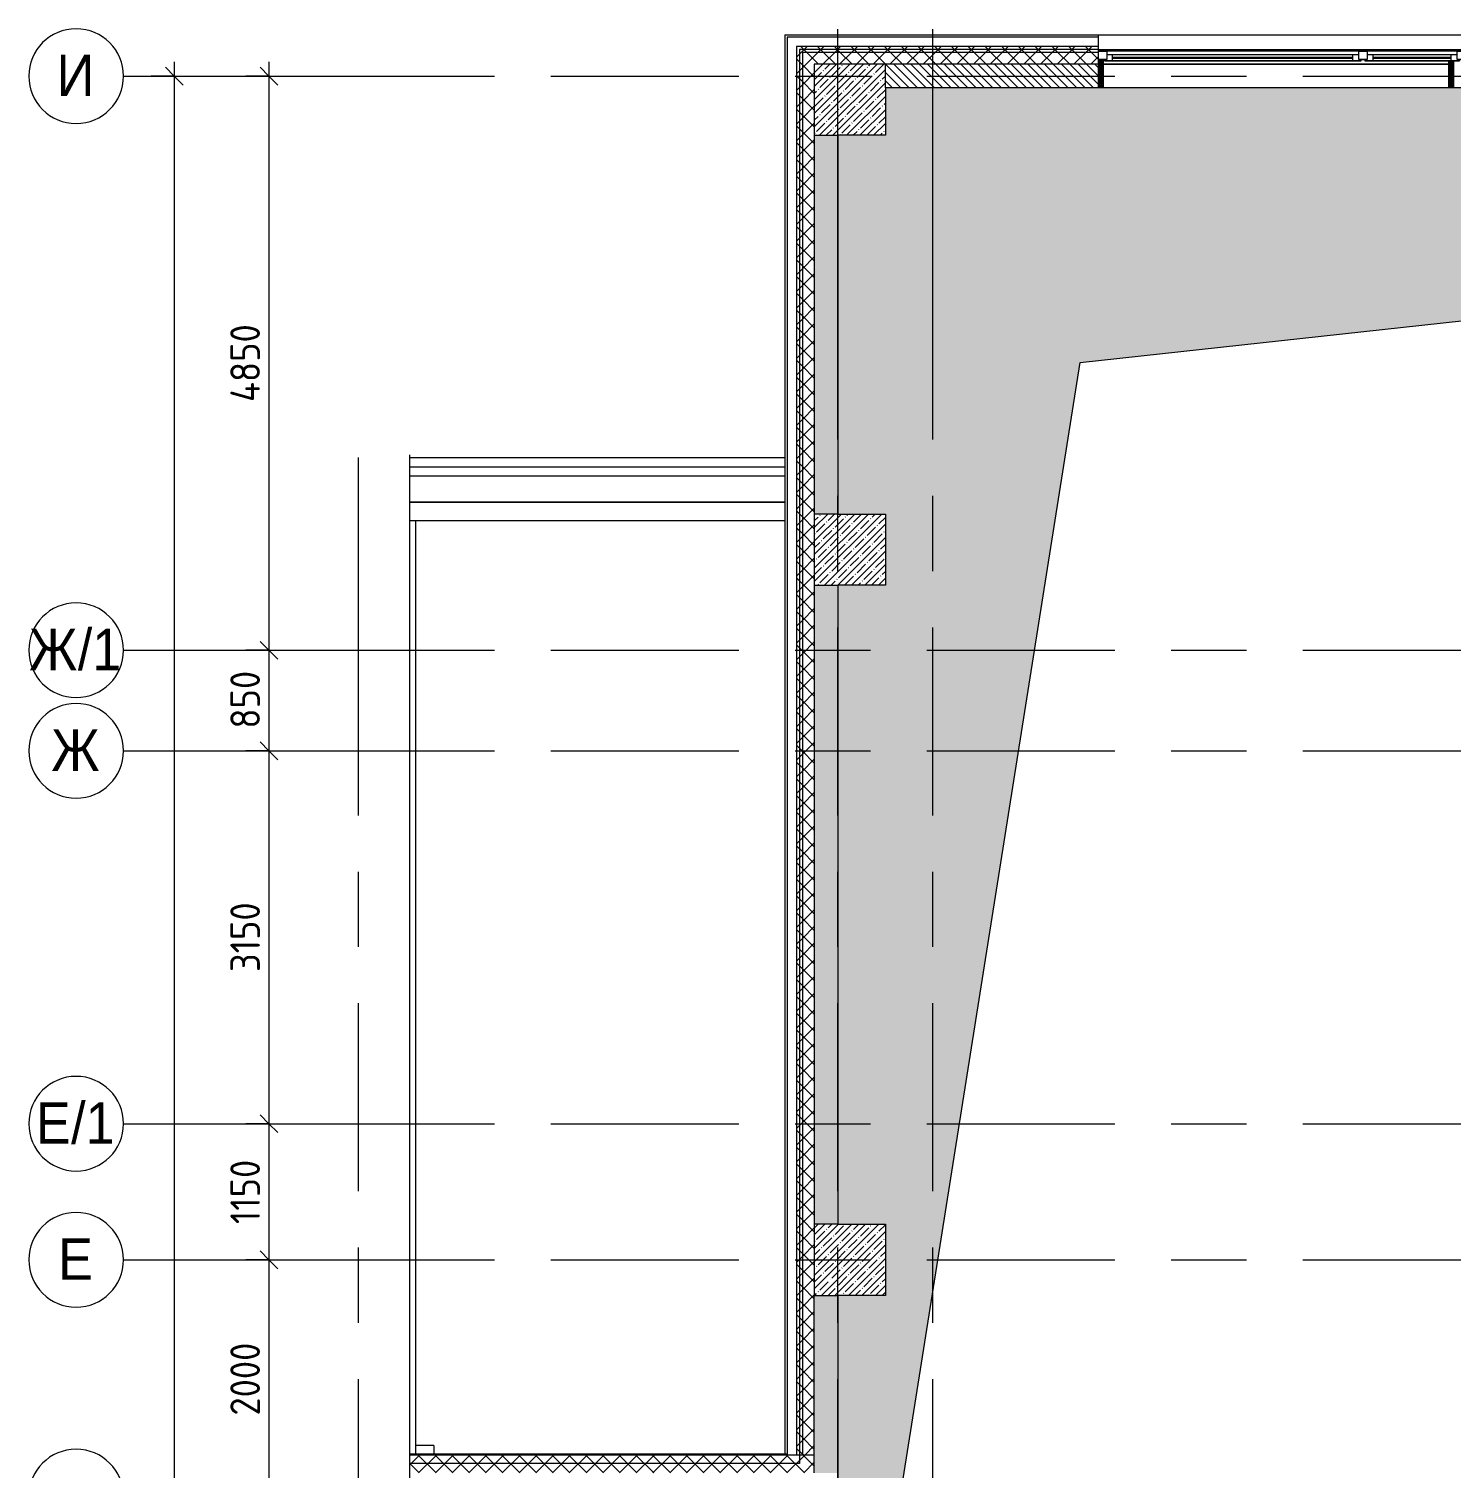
# Model space of a CAD drawing. Header units: millimetres. Extents: x 35524 to 235479, y -8553 to 29000.
# Drawn here: x 35524 to 47540, y 15239 to 27400 of the extents above; entities that cross this region are included whole.
import ezdxf

# ---------------------------------------------------------------- set-up
doc = ezdxf.new("R2010")
doc.units = ezdxf.units.MM
doc.linetypes.add('Осевая', pattern=[3175, 635, -476.25, 1587.5, -476.25])
for name, color, linetype, lineweight in [('A-ANNO-DIMS', 7, 'Continuous', 9), ('A-ANNO-DIMS-100', 7, 'Continuous', 9), ('A-DETL', 7, 'Continuous', 9), ('A-DETL-GENF', 7, 'Continuous', 9), ('A-GLAZ', 7, 'Continuous', 9), ('A-GLAZ-1', 7, 'Continuous', 13), ('A-WALL', 7, 'Continuous', 9), ('I-WALL', 7, 'Continuous', 9), ('S-COLS', 7, 'Continuous', 9), ('Оси', 7, 'Continuous', 9), ('Оси-1', 7, 'Continuous', 20), ('Оси-2', 7, 'Осевая', 9)]:
    doc.layers.add(name, color=color, linetype=linetype, lineweight=lineweight)
for name, color, linetype, lineweight, true_color in [('A-DETL-GENF-1', 7, 'Continuous', 9, 0x8d9194), ('A-WALL-1', 7, 'Continuous', 9, 0xc0c0c0), ('I-WALL-18', 7, 'Continuous', 80, 0xffd2ff), ('I-WALL-4', 7, 'Continuous', 9, 0xc0c0c0), ('S-WALL-ANLY', 7, 'Continuous', 13, 0x008040), ('S-WALL-ANLY-1', 7, 'Continuous', 5, 0x008040)]:
    doc.layers.add(name, color=color, linetype=linetype, lineweight=lineweight, true_color=true_color)
doc.styles.add('Arial', font='arial.ttf', dxfattribs={"width": 0.9, "height": 350})
doc.styles.add('ISOCPEUR', font='isocpeur.ttf', dxfattribs={"width": 0.9, "height": 250})
doc.dimstyles.new('ISO-2_5_0_9К_БОЛЬШОЙ_1', dxfattribs={"dimscale": 304.8, "dimtxt": 248.995294, "dimasz": 0.492126, "dimexe": 0.393701, "dimexo": 0.984252, "dimgap": 0, "dimtad": 1, "dimdec": 0, "dimrnd": 10, "dimzin": 0, "dimdsep": 46, "dimtxsty": 'ISOCPEUR', "dimblk1": 'OBLIQUE', "dimblk2": 'OBLIQUE', "dimsah": 1, "dimcen": 0.09, "dimdle": 0.393701, "dimazin": 0, "dimtfac": 1, "dimtdec": 4, "dimtix": 1, "dimtmove": 0, "dimatfit": 3, "dimfxl": 1, "dimtvp": 1, "dimtolj": 1, "dimtzin": 0, "dimarcsym": 2})
doc.dimstyles.new('ISO-2_5_0_9К_БОЛЬШОЙ_2', dxfattribs={"dimscale": 304.8, "dimtxt": 248.995294, "dimasz": 0.492126, "dimexe": 0.393701, "dimexo": 0.984252, "dimgap": 0, "dimtad": 1, "dimdec": 0, "dimrnd": 10, "dimzin": 0, "dimdsep": 46, "dimtxsty": 'ISOCPEUR', "dimblk1": 'OBLIQUE', "dimblk2": 'OBLIQUE', "dimsah": 1, "dimcen": 0.09, "dimdle": 0.393701, "dimazin": 0, "dimtfac": 1, "dimtdec": 4, "dimtix": 1, "dimtmove": 2, "dimatfit": 3, "dimfxl": 1, "dimtvp": 1, "dimtolj": 1, "dimtzin": 0, "dimarcsym": 2})
pattern_1 = [(45, (0, 0), (-70.71068, 70.71068), []), (135, (0, 0), (-70.71068, -70.71068), [])]

# ---------------------------------------------------------------- blocks, each defined once
blk = doc.blocks.new('BSC_Колонна _Прямоугольная - 600х600-V15-План отделки стен 3 этажа в осях 12-23')
at = {"layer": 'S-COLS'}
h = blk.add_hatch(dxfattribs=at)
h.set_pattern_fill('FP_23', color=256, style=0, pattern_type=2)
h.set_pattern_definition([(45, (-42460, -26800), (-57.02463, 57.02463), []), (45, (-42402.975, -26800), (-57.02463, 57.02463), [100.806, -20.161, 3.353, -16.808])])
h.paths.add_polyline_path([(-300, -300), (300, -300), (300, 300), (-300, 300), (-300, 100)])
for p, q in [((300, 300), (-300, 300)), ((-300, 300), (-300, -300)), ((300, 100), (300, 300)), ((-300, -300), (-100, -300))]:
    blk.add_line(p, q, dxfattribs=at)
blk = doc.blocks.new('BSC_Колонна _Прямоугольная - 600х600-V18-План отделки стен 3 этажа в осях 12-23')
at = {"layer": 'S-COLS'}
h = blk.add_hatch(dxfattribs=at)
h.set_pattern_fill('FP_27', color=256, style=0, pattern_type=2)
h.set_pattern_definition([(45, (-42460, -17000), (-57.02463, 57.02463), []), (45, (-42402.975, -17000), (-57.02463, 57.02463), [100.806, -20.161, 3.353, -16.808])])
h.paths.add_polyline_path([(-300, -300), (300, -300), (300, 300), (-300, 300)])
for p, q in [((-100, 300), (-300, 300)), ((-300, 300), (-300, -300)), ((-300, -300), (-100, -300))]:
    blk.add_line(p, q, dxfattribs=at)
blk = doc.blocks.new('BSC_Колонна _Прямоугольная - 600х600-V19-План отделки стен 3 этажа в осях 12-23')
at = {"layer": 'S-COLS'}
h = blk.add_hatch(dxfattribs=at)
h.set_pattern_fill('FP_28', color=256, style=0, pattern_type=2)
h.set_pattern_definition([(45, (-42460, -23000), (-57.02463, 57.02463), []), (45, (-42402.975, -23000), (-57.02463, 57.02463), [100.806, -20.161, 3.353, -16.808])])
h.paths.add_polyline_path([(-300, -300), (300, -300), (300, 300), (-300, 300)])
for p, q in [((-100, 300), (-300, 300)), ((-300, 300), (-300, -300)), ((-300, -300), (-100, -300))]:
    blk.add_line(p, q, dxfattribs=at)
blk = doc.blocks.new('120_Окно_СКБ_2Ст - 120_Окно_СКБ_2Ст 3100х2500 _мал_створка слева_ 2-V45-План отделки стен 3 этажа в осях 12-23')
at = {"layer": 'A-GLAZ'}
for p, q in [((1550, -5), (-1550, -5)), ((-1530, -75), (-1500, -75)), ((-1430, -55), (600, -55)), ((600, -65), (-1430, -65)), ((670, -75), (700, -75)), ((770, -55), (1430, -55)), ((1430, -65), (770, -65)), ((1500, -75), (1550, -75))]:
    blk.add_line(p, q, dxfattribs=at)
at = {"layer": 'A-GLAZ-1'}
for p, q in [((-1550, -75), (-1550, -5)), ((-1550, -5), (-1480, -5)), ((-1480, -75), (-1550, -75)), ((-1480, -75), (-1500, -75)), ((-1500, -75), (-1500, -85)), ((-1500, -85), (670, -85)), ((670, -85), (-1500, -85)), ((-1480, -5), (-1480, -75)), ((650, -35), (-1480, -35)), ((-1480, -35), (-1480, -75)), ((-1430, -85), (-1430, -35)), ((600, -85), (600, -35)), ((650, -75), (650, -5)), ((650, -5), (720, -5)), ((650, -75), (650, -35)), ((720, -75), (650, -75)), ((670, -75), (650, -75)), ((670, -85), (670, -75)), ((720, -75), (700, -75)), ((700, -75), (700, -85)), ((700, -85), (1500, -85)), ((1500, -85), (700, -85)), ((720, -5), (720, -75)), ((1480, -35), (720, -35)), ((720, -35), (720, -75)), ((770, -85), (770, -35)), ((1430, -85), (1430, -35)), ((1480, -75), (1480, -5)), ((1480, -5), (1550, -5)), ((1480, -75), (1480, -35)), ((1550, -75), (1480, -75)), ((1500, -75), (1480, -75)), ((1500, -85), (1500, -75)), ((1550, -5), (1550, -75))]:
    blk.add_line(p, q, dxfattribs=at)
blk = doc.blocks.new('DET_L_Линия разрыва - М100-30654842-План отделки стен 3 этажа в осях 12-23')
at = {"layer": 'A-DETL-GENF'}
blk.add_line((11740, 0), (0, 0), dxfattribs=at)
blk = doc.blocks.new('Ось сетки - D8-29747960-План отделки стен 3 этажа в осях 12-23')
at = {"layer": 'Оси-1'}
for start, end in [(360, 180), (180, 360)]:
    blk.add_arc((0, 0), 4, start, end, dxfattribs=at)
blk = doc.blocks.new('DIMBLOCK4-План отделки стен 3 этажа в осях 12-23')
at = {"layer": 'A-ANNO-DIMS-100'}
for p, q in [((37553, 27120), (37553, 22150)), ((37359, 27000), (37673, 27000)), ((37553, 27000), (37359, 27000)), ((37359, 22150), (37673, 22150)), ((37553, 22150), (37359, 22150))]:
    blk.add_line(p, q, dxfattribs=at)
at = {"layer": 'A-ANNO-DIMS-100', "lineweight": 20}
for p, q in [((37553, 27000), (37478, 27075)), ((37553, 27000), (37628, 26925)), ((37553, 22150), (37478, 22225)), ((37553, 22150), (37628, 22075))]:
    blk.add_line(p, q, dxfattribs=at)
at = {"layer": 'A-ANNO-DIMS-100', "color": 0, "insert": (37227, 24247), "char_height": 250, "width": 787.21, "attachment_point": 1, "rotation": 90, "line_spacing_factor": 1.149209, "style": 'ISOCPEUR'}
blk.add_mtext('4850', dxfattribs=at)
blk = doc.blocks.new('_Oblique')
at = {"color": 0, "linetype": 'ByBlock', "lineweight": -2}
blk.add_line((-0.5, -0.5), (0.5, 0.5), dxfattribs=at)
blk = doc.blocks.new('DIMBLOCK5-План отделки стен 3 этажа в осях 12-23')
at = {"layer": 'A-ANNO-DIMS-100'}
for p, q in [((37359, 22150), (37673, 22150)), ((37553, 22150), (37359, 22150)), ((37553, 22150), (37553, 21300)), ((37359, 21300), (37673, 21300)), ((37553, 21300), (37359, 21300))]:
    blk.add_line(p, q, dxfattribs=at)
at = {"layer": 'A-ANNO-DIMS-100', "lineweight": 20}
for p, q in [((37553, 22150), (37478, 22225)), ((37553, 22150), (37628, 22075)), ((37553, 21300), (37478, 21375)), ((37553, 21300), (37628, 21225))]:
    blk.add_line(p, q, dxfattribs=at)
at = {"layer": 'A-ANNO-DIMS-100', "color": 0, "insert": (37227, 21488), "char_height": 250, "width": 568.86, "attachment_point": 1, "rotation": 90, "line_spacing_factor": 1.149209, "style": 'ISOCPEUR'}
blk.add_mtext('850', dxfattribs=at)
blk = doc.blocks.new('DIMBLOCK6-План отделки стен 3 этажа в осях 12-23')
at = {"layer": 'A-ANNO-DIMS-100'}
for p, q in [((37359, 21300), (37673, 21300)), ((37553, 21300), (37359, 21300)), ((37553, 21300), (37553, 18150)), ((37359, 18150), (37673, 18150)), ((37553, 18150), (37359, 18150))]:
    blk.add_line(p, q, dxfattribs=at)
at = {"layer": 'A-ANNO-DIMS-100', "lineweight": 20}
for p, q in [((37553, 21300), (37478, 21375)), ((37553, 21300), (37628, 21225)), ((37553, 18150), (37478, 18225)), ((37553, 18150), (37628, 18075))]:
    blk.add_line(p, q, dxfattribs=at)
at = {"layer": 'A-ANNO-DIMS-100', "color": 0, "insert": (37227, 19431), "char_height": 250, "width": 706.76, "attachment_point": 1, "rotation": 90, "line_spacing_factor": 1.149209, "style": 'ISOCPEUR'}
blk.add_mtext('3150', dxfattribs=at)
blk = doc.blocks.new('DIMBLOCK7-План отделки стен 3 этажа в осях 12-23')
at = {"layer": 'A-ANNO-DIMS-100'}
for p, q in [((37359, 18150), (37673, 18150)), ((37553, 18150), (37359, 18150)), ((37553, 18150), (37553, 17000)), ((37359, 17000), (37673, 17000)), ((37553, 17000), (37359, 17000))]:
    blk.add_line(p, q, dxfattribs=at)
at = {"layer": 'A-ANNO-DIMS-100', "lineweight": 20}
for p, q in [((37553, 18150), (37478, 18225)), ((37553, 18150), (37628, 18075)), ((37553, 17000), (37478, 17075)), ((37553, 17000), (37628, 16925))]:
    blk.add_line(p, q, dxfattribs=at)
at = {"layer": 'A-ANNO-DIMS-100', "color": 0, "insert": (37227, 17302), "char_height": 250, "width": 655.05, "attachment_point": 1, "rotation": 90, "line_spacing_factor": 1.149209, "style": 'ISOCPEUR'}
blk.add_mtext('1150', dxfattribs=at)
blk = doc.blocks.new('DIMBLOCK8-План отделки стен 3 этажа в осях 12-23')
at = {"layer": 'A-ANNO-DIMS-100', "lineweight": 20}
for p, q in [((37553, 17000), (37478, 17075)), ((37553, 17000), (37628, 16925)), ((37553, 15000), (37478, 15075)), ((37553, 15000), (37628, 14925))]:
    blk.add_line(p, q, dxfattribs=at)
at = {"layer": 'A-ANNO-DIMS-100'}
for p, q in [((37359, 17000), (37673, 17000)), ((37553, 17000), (37359, 17000)), ((37553, 17000), (37553, 15000)), ((37359, 15000), (37673, 15000)), ((37553, 15000), (37359, 15000))]:
    blk.add_line(p, q, dxfattribs=at)
at = {"layer": 'A-ANNO-DIMS-100', "color": 0, "insert": (37227, 15684), "char_height": 250, "width": 758.48, "attachment_point": 1, "rotation": 90, "line_spacing_factor": 1.149209, "style": 'ISOCPEUR'}
blk.add_mtext('2000', dxfattribs=at)
blk = doc.blocks.new('DIMBLOCK16-План отделки стен 3 этажа в осях 12-23')
at = {"layer": 'A-ANNO-DIMS-100'}
for p, q in [((36753, 27120), (36753, -120)), ((36559, 27000), (36873, 27000)), ((36753, 27000), (36559, 27000)), ((36559, 0), (36873, 0)), ((36753, 0), (36559, 0))]:
    blk.add_line(p, q, dxfattribs=at)
at = {"layer": 'A-ANNO-DIMS-100', "lineweight": 20}
for p, q in [((36753, 27000), (36678, 27075)), ((36753, 27000), (36828, 26925)), ((36753, 0), (36678, 75)), ((36753, 0), (36828, -75))]:
    blk.add_line(p, q, dxfattribs=at)
at = {"layer": 'A-ANNO-DIMS-100', "color": 0, "insert": (36427, 13795), "char_height": 250, "width": 948.1, "attachment_point": 1, "rotation": 90, "line_spacing_factor": 1.149209, "style": 'ISOCPEUR'}
blk.add_mtext('27000', dxfattribs=at)

msp = doc.modelspace()

# ---------------------------------------------------------------- hatches: boundary and pattern name
at = {"layer": 'A-DETL-GENF-1'}
msp.add_hatch(color=256, dxfattribs=at).paths.add_polyline_path([(42360, 11668.6), (44405, 24580), (65649.6, 26900), (60760, 26900), (60760, 26500), (60160, 26500), (60160, 26900), (54760, 26900), (54760, 26500), (54160, 26500), (54160, 26900), (48760.3, 26900), (48760.3, 26500), (48160, 26500), (48160, 26900), (42760, 26900), (42760, 26500), (42360, 26500), (42360, 23300), (42760, 23300), (42760, 22700), (42360, 22700), (42360, 17300), (42760, 17300), (42760, 16700), (42360, 16700), (42360, 14420.5)])
at = {"layer": 'A-WALL'}
h = msp.add_hatch(dxfattribs=at)
h.set_pattern_fill('FP_20', color=256, style=0, pattern_type=2)
h.set_pattern_definition(pattern_1)
h.paths.add_polyline_path([(42010, 15350), (42060, 15350), (42060, 27250), (42010, 27250), (42010, 15358)])
h = msp.add_hatch(dxfattribs=at)
h.set_pattern_fill('FP_20', color=256, style=0, pattern_type=2)
h.set_pattern_definition(pattern_1)
h.paths.add_polyline_path([(84860, 27200), (84860, 27250), (80350, 27250), (80350, 27200), (82009.4, 27200)])
h.paths.add_polyline_path([(77250, 27200), (77250, 27250), (76350, 27250), (76350, 27200), (76911.5, 27200)])
h.paths.add_polyline_path([(72910, 27200), (74250, 27200), (74250, 27250), (72910, 27250)])
h.paths.add_polyline_path([(67110, 27200), (67110, 27250), (62860, 27250), (62860, 27200), (66715.8, 27200)])
h.paths.add_polyline_path([(58704.9, 27200), (58960, 27200), (58960, 27250), (57860, 27250), (57860, 27200)])
h.paths.add_polyline_path([(61960, 27200), (61960, 27250), (59860, 27250), (59860, 27200), (61618, 27200)])
h.paths.add_polyline_path([(69610, 27200), (70810, 27200), (70810, 27250), (69610, 27250)])
h.paths.add_polyline_path([(54760, 27200), (54760, 27250), (53260, 27250), (53260, 27200)])
h.paths.add_polyline_path([(44560, 27200), (44560, 27250), (42060, 27250), (42060, 27200), (44139.6, 27200)])
h.paths.add_polyline_path([(47660, 27200), (48760.3, 27200), (48760.3, 27250), (47660, 27250)])
h.paths.add_polyline_path([(49965.7, 27200), (50760, 27200), (50760, 27250), (49660.3, 27250), (49660.3, 27200)])
h = msp.add_hatch(dxfattribs=at)
h.set_pattern_fill('FP_20', color=256, style=0, pattern_type=2)
h.set_pattern_definition(pattern_1)
h.paths.add_polyline_path([(42160, 15350), (42160, 27200), (42060, 27200), (42060, 15350)])
h = msp.add_hatch(dxfattribs=at)
h.set_pattern_fill('FP_20', color=256, style=0, pattern_type=2)
h.set_pattern_definition(pattern_1)
h.paths.add_polyline_path([(84860, 27100), (84860, 27200), (80350, 27200), (80350, 27100), (82009.4, 27100)])
h.paths.add_polyline_path([(73998.5, 27100), (74250, 27100), (74250, 27200), (72910, 27200), (72910, 27100), (73270.2, 27100)])
h.paths.add_polyline_path([(76350, 27100), (77250, 27100), (77250, 27200), (76350, 27200)])
h.paths.add_polyline_path([(66715.8, 27100), (67110, 27100), (67110, 27200), (62860, 27200), (62860, 27100), (65987.5, 27100)])
h.paths.add_polyline_path([(69628.9, 27100), (70810, 27100), (70810, 27200), (69610, 27200), (69610, 27100)])
h.paths.add_polyline_path([(54760, 27100), (54760, 27200), (53260, 27200), (53260, 27100)])
h.paths.add_polyline_path([(57860, 27100), (58960, 27100), (58960, 27200), (57860, 27200)])
h.paths.add_polyline_path([(59860, 27100), (61960, 27100), (61960, 27200), (59860, 27200)])
h.paths.add_polyline_path([(50760, 27100), (50760, 27200), (49660.3, 27200), (49660.3, 27100), (49965.7, 27100)])
h.paths.add_polyline_path([(47660, 27100), (48760.3, 27100), (48760.3, 27200), (47660, 27200)])
h.paths.add_polyline_path([(44139.6, 27100), (44560, 27100), (44560, 27200), (42160, 27200), (42160, 27100), (42760, 27100)])
h = msp.add_hatch(dxfattribs=at)
h.set_pattern_fill('FP_19', color=256, style=0, pattern_type=2)
h.set_pattern_definition([(135, (0, 0), (-35.35534, -35.35534), [])])
h.paths.add_polyline_path([(81171, 26900), (84200, 26900), (84200, 27100), (81150, 27100), (81150, 26900), (81170, 26900)])
h.paths.add_polyline_path([(80650, 26900), (80650, 27100), (80350, 27100), (80350, 26900), (80552.8, 26900)])
h.paths.add_polyline_path([(69628.9, 26900), (70310, 26900), (70310, 27100), (69610, 27100), (69610, 26900)])
h.paths.add_polyline_path([(72910, 26900), (73540, 26900), (73540, 27100), (72910, 27100), (72910, 27068.2)])
h.paths.add_polyline_path([(74250, 26900), (74250, 27100), (74040, 27100), (74040, 26900), (74061, 26900)])
h.paths.add_polyline_path([(76350, 26900), (76750, 26900), (76750, 27100), (76350, 27100), (76350, 26951.1)])
h.paths.add_polyline_path([(61960, 26900), (61960, 27100), (60760, 27100), (60760, 26900), (61618, 26900)])
h.paths.add_polyline_path([(57860, 26900), (58960, 26900), (58960, 27100), (57860, 27100)])
h.paths.add_polyline_path([(66760, 26900), (67110, 26900), (67110, 27100), (66760, 27100), (66760, 27068.2)])
h.paths.add_polyline_path([(59860, 26900), (60160, 26900), (60160, 27100), (59860, 27100)])
h.paths.add_polyline_path([(66160, 26900), (66160, 27100), (62860, 27100), (62860, 26900), (65987.5, 26900)])
h.paths.add_polyline_path([(47660, 26900), (48160, 26900), (48160, 27100), (47660, 27100)])
h.paths.add_polyline_path([(49660.3, 26900), (50760, 26900), (50760, 27100), (49660.3, 27100)])
h.paths.add_polyline_path([(54160, 26900), (54160, 27100), (53260, 27100), (53260, 26900)])
h.paths.add_polyline_path([(44560, 26900), (44560, 27100), (42760, 27100), (42760, 26900), (44405, 26900)])
h = msp.add_hatch(dxfattribs=at)
h.set_pattern_fill('FP_20', color=256, style=0, pattern_type=2)
h.set_pattern_definition(pattern_1)
h.paths.add_polyline_path([(41226.6, 15200), (42160, 15200), (42160, 15350), (38742.7, 15350), (38742.7, 15200)])
at = {"layer": 'I-WALL'}
h = msp.add_hatch(dxfattribs=at)
h.set_pattern_fill('FP_71', color=256, style=0, pattern_type=2)
h.set_pattern_definition([(0, (0, 0), (121.92, 30.48), [10.058, -81.382, 10.058, -81.382, -487.68]), (0, (0, 0), (121.92, 30.48), [-182.88, 10.058, -172.822, 10.058, -81.382, -213.36]), (0, (0, 0), (121.92, 30.48), [-457.2, 10.058, -50.902, 10.058, -142.342]), (120, (45.72, 15.24), (-87.356454, 90.345817), [10.058, -81.382, 10.058, -81.382, -487.68]), (120, (45.72, 15.24), (-87.356454, 90.345817), [-182.88, 10.058, -172.822, 10.058, -81.382, -213.36]), (120, (45.72, 15.24), (-87.356454, 90.345817), [-457.2, 10.058, -50.902, 10.058, -142.342]), (240, (60.96, 76.2), (-34.563546, -120.825817), [10.058, -81.382, 10.058, -81.382, -487.68]), (240, (60.96, 76.2), (-34.563546, -120.825817), [-182.88, 10.058, -172.822, 10.058, -81.382, -213.36]), (240, (60.96, 76.2), (-34.563546, -120.825817), [-457.2, 10.058, -50.902, 10.058, -142.342])])
h.paths.add_polyline_path([(44580, 26900), (44580, 27140), (44560, 27140), (44560, 26900)])
h = msp.add_hatch(dxfattribs=at)
h.set_pattern_fill('FP_17', color=256, style=0, pattern_type=2)
h.set_pattern_definition([(45, (0, 0), (-57.02463, 57.02463), []), (45, (57.025, 0), (-57.02463, 57.02463), [100.806, -20.161, 3.353, -16.808])])
h.paths.add_polyline_path([(42160, 15200), (42360, 15200), (42360, 16700), (42160, 16700)])
h.paths.add_polyline_path([(42360, 17300), (42360, 22700), (42160, 22700), (42160, 17300)])
h.paths.add_polyline_path([(42360, 23300), (42360, 26500), (42160, 26500), (42160, 23300)])

# ---------------------------------------------------------------- linework, layer by layer
at = {"layer": 'A-DETL'}
for p, q in [((48160, 26900), (42760, 26900)), ((42760, 26900), (42760, 26500)), ((44405, 24580), (65649.6, 26900)), ((42760, 26500), (42360, 26500)), ((42360, 26500), (42360, 23300)), ((42360, 11668.6), (44405, 24580)), ((42360, 23300), (42760, 23300)), ((42760, 23300), (42760, 22700)), ((42760, 22700), (42360, 22700)), ((42360, 22700), (42360, 17300)), ((42360, 17300), (42760, 17300)), ((42760, 17300), (42760, 16700)), ((42760, 16700), (42360, 16700)), ((42360, 16700), (42360, 11668.6))]:
    msp.add_line(p, q, dxfattribs=at)
at = {"layer": 'A-WALL'}
for p, q in [((41930, 27330), (41930, 15350)), ((44560, 27330), (41930, 27330)), ((42010, 27250), (42010, 15350)), ((44560, 27250), (42010, 27250)), ((42060, 27200), (42060, 15350)), ((44560, 27200), (42060, 27200)), ((41930, 15353), (38742.7, 15353)), ((42160, 15350), (38742.7, 15350))]:
    msp.add_line(p, q, dxfattribs=at)
at = {"layer": 'A-WALL-1'}
for p, q in [((41910, 27350), (49660.3, 27350)), ((41910, 27350), (41910, 15358)), ((44560, 27140), (44560, 27350)), ((44560, 27100), (42760, 27100)), ((47540, 27100), (44580, 27100)), ((38742.7, 23778), (41910, 23778)), ((41910, 23620), (38742.7, 23620)), ((42160, 15200), (42160, 16700)), ((41930, 15358), (38742.7, 15358))]:
    msp.add_line(p, q, dxfattribs=at)
at = {"layer": 'I-WALL-18'}
for p, q in [((44581, 27140), (44580, 27140)), ((44580, 27140), (44580, 26900)), ((44581, 26900), (44581, 27140)), ((47539, 27130), (47539, 26900)), ((47540, 26900), (47540, 27130))]:
    msp.add_line(p, q, dxfattribs=at)
at = {"layer": 'I-WALL-4'}
for p, q in [((44580, 27140), (44560, 27140)), ((44560, 27140), (44560, 26900)), ((44580, 27100), (47540, 27100)), ((42160, 26500), (42160, 23300)), ((41910, 23400), (38742.7, 23400)), ((38742.7, 23399.7), (41910, 23399.7)), ((41910, 23242.7), (38742.7, 23242.7)), ((38790, 23242.7), (38790, 15358)), ((42160, 22700), (42160, 17300)), ((38947, 15430), (38790, 15430)), ((38947, 15430), (38947, 15358))]:
    msp.add_line(p, q, dxfattribs=at)
at = {"layer": 'S-WALL-ANLY'}
for p, q in [((44560, 27225), (47660, 27225)), ((38742.7, 23698.7), (41910, 23698.7)), ((38742.7, 23698.7), (41910, 23698.7))]:
    msp.add_line(p, q, dxfattribs=at)
at = {"layer": 'S-WALL-ANLY-1'}
for p, q in [((44560, 27225), (42035, 27225)), ((42035, 27225), (42035, 15279)), ((42035, 15279), (38742.7, 15279))]:
    msp.add_line(p, q, dxfattribs=at)
at = {"layer": 'Оси'}
for p, q in [((42360, 24898.1), (42360, 27398.1)), ((43160, 24898.1), (43160, 27398.1)), ((36324.4, 27000), (38824.4, 27000)), ((38310, 21277.7), (38310, 23777.7)), ((36324.4, 22150), (38824.4, 22150)), ((36324.4, 21300), (38824.4, 21300)), ((36324.4, 18150), (38824.4, 18150)), ((36324.4, 17000), (38824.4, 17000))]:
    msp.add_line(p, q, dxfattribs=at)
at = {"layer": 'Оси-2'}
for p, q in [((38824.4, 27000), (82060, 27000)), ((42360, 593.7), (42360, 24898.1)), ((43160, 593.7), (43160, 24898.1)), ((38824.4, 22150), (82060, 22150)), ((38824.4, 21300), (82060, 21300)), ((38310, 593.7), (38310, 21277.7)), ((38824.4, 18150), (82060, 18150)), ((38824.4, 17000), (82060, 17000))]:
    msp.add_line(p, q, dxfattribs=at)

# ---------------------------------------------------------------- block references
at = {"layer": 'A-DETL-GENF', "rotation": 270.0000000000003}
msp.add_blockref('DET_L_Линия разрыва - М100-30654842-План отделки стен 3 этажа в осях 12-23', (38742.7, 23799.7), dxfattribs=at)
at = {"layer": 'A-GLAZ'}
msp.add_blockref('120_Окно_СКБ_2Ст - 120_Окно_СКБ_2Ст 3100х2500 _мал_створка слева_ 2-V45-План отделки стен 3 этажа в осях 12-23', (46110, 27215), dxfattribs=at)
at = {"layer": 'S-COLS'}
for name, p in [('BSC_Колонна _Прямоугольная - 600х600-V15-План отделки стен 3 этажа в осях 12-23', (42460, 26800)), ('BSC_Колонна _Прямоугольная - 600х600-V19-План отделки стен 3 этажа в осях 12-23', (42460, 23000)), ('BSC_Колонна _Прямоугольная - 600х600-V18-План отделки стен 3 этажа в осях 12-23', (42460, 17000))]:
    msp.add_blockref(name, p, dxfattribs=at)
at = {"layer": 'Оси-1', "xscale": 99.99999999999993, "yscale": 99.99999999999993, "zscale": 99.99999999999993, "rotation": 269.9999999999994}
for p in [(35924.4, 27000), (35924.4, 22150), (35924.4, 21300), (35924.4, 18150), (35924.4, 17000), (35924.4, 15000)]:
    msp.add_blockref('Ось сетки - D8-29747960-План отделки стен 3 этажа в осях 12-23', p, dxfattribs=at)

# ---------------------------------------------------------------- texts
at = {"layer": 'Оси', "char_height": 350, "attachment_point": 1, "style": 'Arial'}
for s, insert, width in [('\\fArial|b0|i0|c204|p34|;\\W.9;И', (35760, 27181), 389.62), ('\\fArial|b0|i0|c204|p34|;\\W.9;Ж', (35527.8, 22331), 497.848), ('/1', (35938.5, 22331), 454.557), ('\\fArial|b0|i0|c204|p34|;\\W.9;Ж', (35715.4, 21481), 497.848), ('\\fArial|b0|i0|c204|p34|;\\W.9;Е', (35584.5, 18331), 360.759), ('/1', (35882.1, 18331), 454.557), ('\\fArial|b0|i0|c204|p34|;\\W.9;Е', (35771.7, 17181), 360.759)]:
    msp.add_mtext(s, dxfattribs=dict(at, insert=insert, width=width))

# ---------------------------------------------------------------- dimensions: what is measured, and where the dimension line sits
at = {"layer": 'A-ANNO-DIMS'}
dim = msp.add_linear_dim(base=(36753.2, 0), p1=(36859.3, 27000), p2=(36859.3, 0), angle=90, dimstyle='ISO-2_5_0_9К_БОЛЬШОЙ_2', override={"dimpost": '<>', "dimfxl": 26999.999823}, dxfattribs=at)
dim.commit()
dim.dimension.update_dxf_attribs({"geometry": 'DIMBLOCK16-План отделки стен 3 этажа в осях 12-23', "text_midpoint": (36593.3, 14269.3), "dimtype": 160, "text_rotation": 90})
for base, p1, p2, override, picture, middle in [((37553.2, 22150), (37659.3, 27000), (37659.3, 22150), {"dimpost": '<>', "dimfxl": 4849.999753}, 'DIMBLOCK4-План отделки стен 3 этажа в осях 12-23', (37428.2, 24575)), ((37553.2, 21300), (37659.3, 22150), (37659.3, 21300), {"dimpost": '<>', "dimfxl": 850}, 'DIMBLOCK5-План отделки стен 3 этажа в осях 12-23', (37428.2, 21725)), ((37553.2, 18150), (37659.3, 21300), (37659.3, 18150), {"dimpost": '<>', "dimfxl": 3150}, 'DIMBLOCK6-План отделки стен 3 этажа в осях 12-23', (37428.2, 19725)), ((37553.2, 17000), (37659.3, 18150), (37659.3, 17000), {"dimpost": '<>', "dimfxl": 1150}, 'DIMBLOCK7-План отделки стен 3 этажа в осях 12-23', (37428.2, 17575)), ((37553.2, 15000), (37659.3, 17000), (37659.3, 15000), {"dimpost": '<>', "dimfxl": 2000.000075}, 'DIMBLOCK8-План отделки стен 3 этажа в осях 12-23', (37428.2, 16000))]:
    dim = msp.add_linear_dim(base=base, p1=p1, p2=p2, angle=90, dimstyle='ISO-2_5_0_9К_БОЛЬШОЙ_1', override=override, dxfattribs=at)
    dim.commit()
    dim.dimension.update_dxf_attribs({"geometry": picture, "text_midpoint": middle})

doc.saveas('drawing.dxf')
